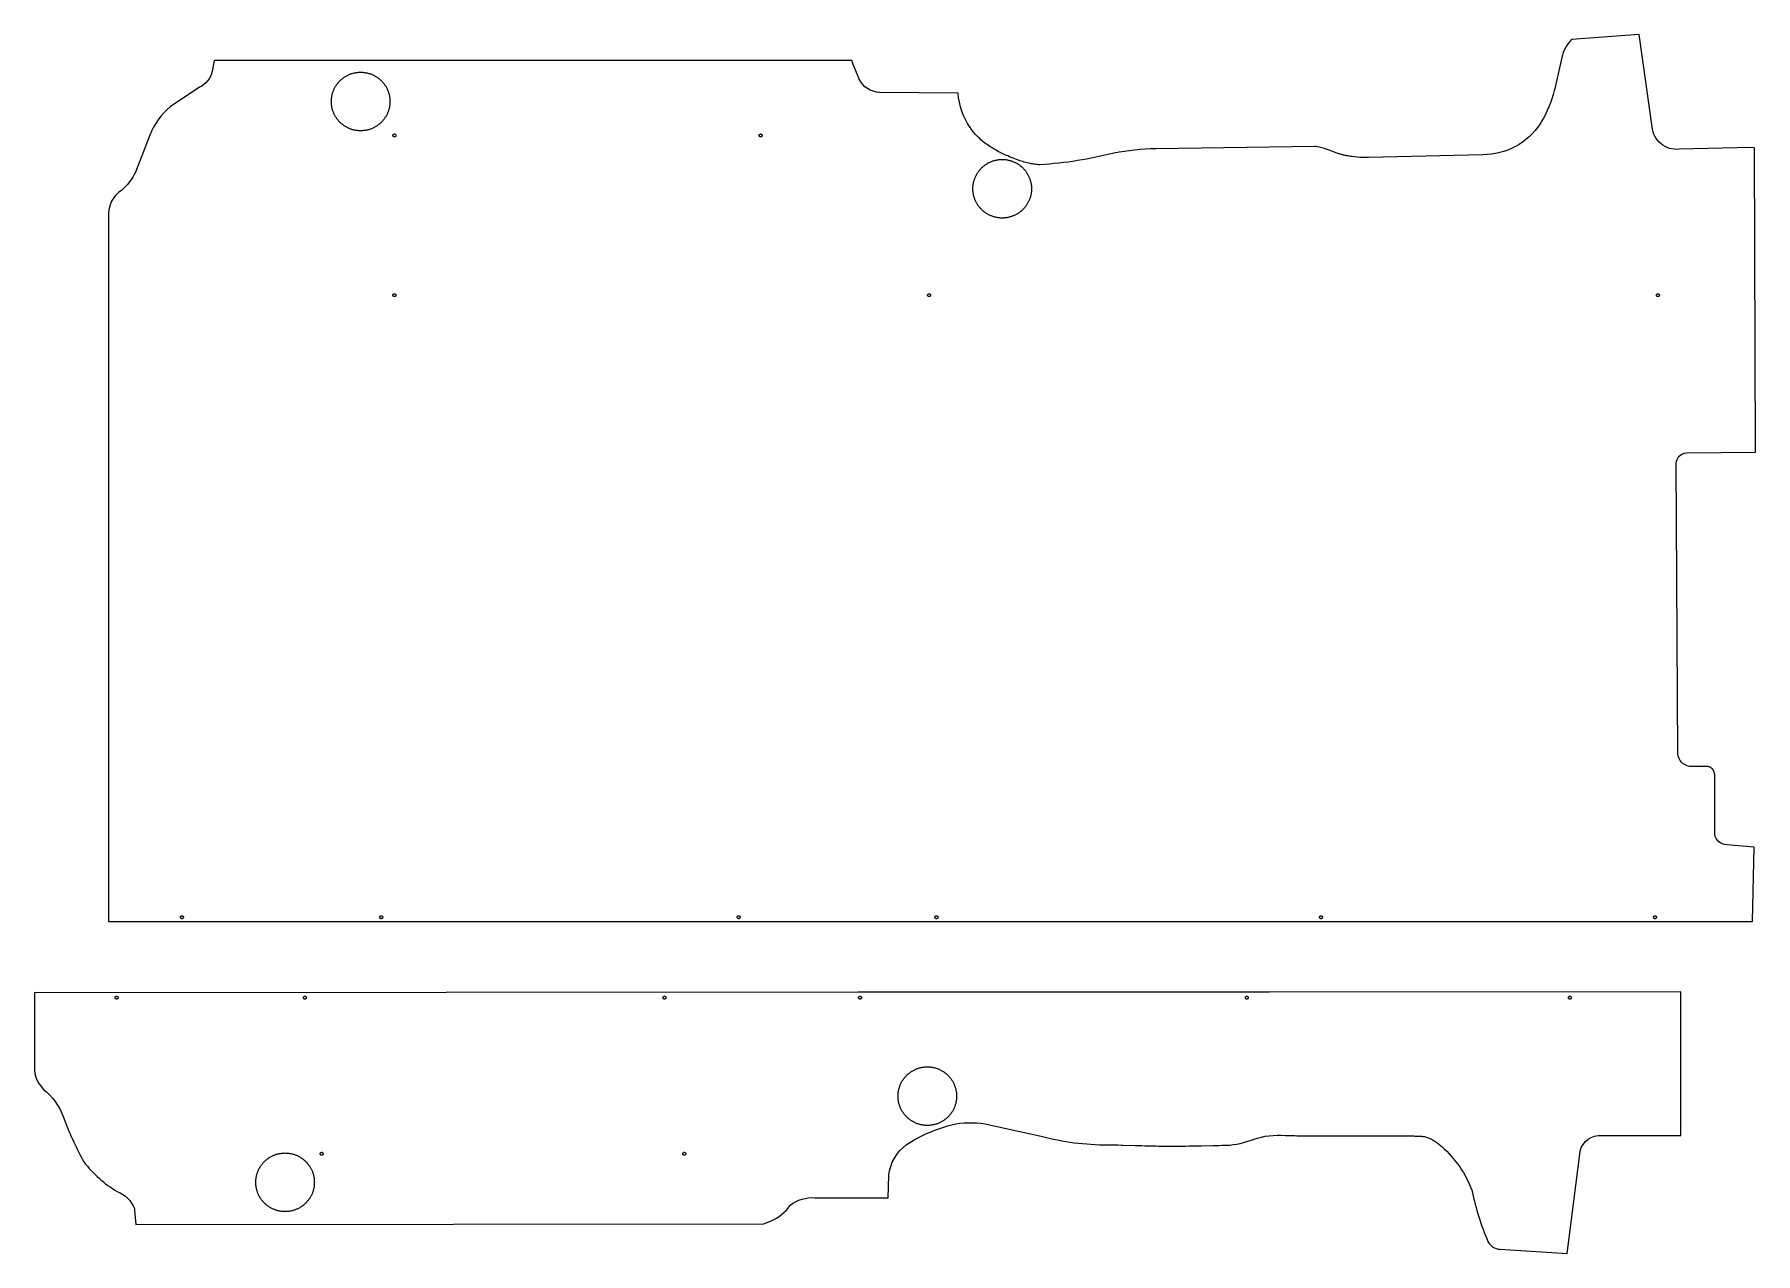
# Model space of a CAD drawing. Extents: x 0 to 7792, y 0 to 7086.
# Drawn here: x 99 to 2448, y 2880 to 4544 of the extents above; entities that cross this region are included whole.
import ezdxf

# ---------------------------------------------------------------- set-up
doc = ezdxf.new("R2010")
doc.units = 0
doc.layers.add('Default_Layer', color=1, linetype='CONTINUOUS')

msp = doc.modelspace()

# ---------------------------------------------------------------- linework, layer by layer
at = {"layer": 'Default_Layer'}
for points in [[(2446.9, 4389.4), (2442.9, 4389.5), (2344.2, 4387.4, -0.206667), (2319.2, 4394.7, -0.206667), (2307.2, 4417.9), (2289.5, 4544), (2197.2, 4536.9, 0.152856), (2183.9, 4512.4, -0.005947), (2183.8, 4512.3), (2173.6, 4467.9, -0.008382), (2173.5, 4467.5, -0.06846), (2155.8, 4424.5, -0.008435), (2154.3, 4422.1, -0.252857), (2075.9, 4379.8), (1919.8, 4375.9, -0.016453), (1911.5, 4376, -0.023841), (1897, 4377.3, -0.012349), (1890.3, 4378.4, -0.011267), (1885.5, 4379.4, -0.012767), (1881.3, 4380.5, -0.01885), (1876.9, 4382, -0.003131), (1873.5, 4383.2), (1868.6, 4385.1, 0.005686), (1863.7, 4386.9, 0.008745), (1859.7, 4388.3, 0.011407), (1856.1, 4389.3, 0.014783), (1852.4, 4390.2, 0.019587), (1848.3, 4390.9, 0.00765), (1846.8, 4391.1), (1629.4, 4387.9, 0.0373), (1572.4, 4382.1, -0.047465), (1471.8, 4366.1, -0.029871), (1471.3, 4366.1, -0.018887), (1464.2, 4366.8, -0.015592), (1457.8, 4367.9, -0.016727), (1450, 4369.8, -0.01479), (1442, 4372.3, -0.015738), (1432.1, 4376, -0.012575), (1422.6, 4380.3, -0.008836), (1415.4, 4383.8, -0.014351), (1407.6, 4388.2, -0.014868), (1401.1, 4392.3, -0.019884), (1393.9, 4397.6, -0.021948), (1387.5, 4403.2, -0.026015), (1381.3, 4409.7, -0.022982), (1376.9, 4415.6, -0.005344), (1375.9, 4417, -0.126817), (1359.6, 4463.9), (1252.8, 4464.9, -0.019232), (1252.4, 4464.9, -0.278193), (1224.5, 4483, -0.012872), (1224.4, 4483.2), (1216.2, 4503), (1214.3, 4508.5), (781.1, 4508.5), (344, 4508.5), (341.1, 4493.5, -0.228769), (324, 4471.8), (284, 4445, 0.127415), (256.2, 4406.5), (236.5, 4356.1, -0.101924), (217.7, 4331.3, 0.280775), (199.9, 4296.2), (199.9, 3814.6), (199.9, 3333.1), (761.3, 3333.1), (1322.8, 3333.1), (1884.1, 3333.1), (2444.1, 3333.1), (2444.2, 3333.8), (2446.3, 3434.8), (2409, 3437.8, -0.358258), (2392.5, 3452.4), (2392.5, 3530.4), (2392.5, 3531.3), (2392.5, 3532.2), (2392.5, 3533.2), (2392.5, 3534), (2392.5, 3534.3), (2392.4, 3534.7), (2392.3, 3535.4), (2392.1, 3536.1), (2391.9, 3536.9), (2391.5, 3537.7), (2391.4, 3538.2), (2391.1, 3538.6), (2390.9, 3539.1), (2390.7, 3539.6), (2390.4, 3540), (2390.1, 3540.5), (2389.8, 3540.9), (2389.4, 3541.4), (2389.1, 3541.8), (2388.7, 3542.2), (2388.2, 3542.6), (2387.8, 3542.9), (2387.3, 3543.3), (2386.8, 3543.6), (2386.2, 3543.9), (2385.7, 3544.1), (2385.1, 3544.3), (2384.4, 3544.5), (2383.8, 3544.6), (2383.1, 3544.7), (2357.9, 3544.7, -0.326614), (2342.1, 3561.8), (2339.9, 3958.6, -0.386452), (2354, 3973), (2448.3, 3974), (2446.9, 4389.4)], [(1094.5, 2920.7), (1104.2, 2924.7, 0.13705), (1130, 2945.4, -0.074042), (1130.8, 2946.3, -0.1756), (1163.9, 2956.3), (1264, 2956.3), (1265.1, 2986.5, -0.016679), (1265.2, 2986.8, -0.215562), (1288.8, 3028.3, -0.083752), (1350.9, 3055.8, -0.101533), (1396.3, 3056.9), (1472.8, 3040.2, -0.01096), (1472.9, 3040.2, 0.066249), (1564, 3028.5), (1564, 3028.5, -0.001257), (1582.7, 3028.1), (1584, 3028), (1601.5, 3027.5, 0.001142), (1619, 3027.1, 0.001778), (1633.1, 3026.8, 0.002776), (1646.7, 3026.7, 0.003952), (1665.9, 3026.7, 0.002052), (1682.9, 3027, 0.000604), (1691.8, 3027.2), (1707.6, 3027.5, -0.001221), (1723.8, 3027.8), (1725.8, 3027.8, 0.078865), (1762.8, 3035.9, -0.010671), (1763.1, 3036, -0.108935), (1806.3, 3041, 0.001123), (1831.2, 3040.9, 0.000479), (1853.6, 3040.9), (1906.6, 3040.9, -0.000785), (1941.2, 3040.8, -0.000991), (1959, 3040.8, -0.001425), (1972.3, 3040.6, -0.002212), (1981.6, 3040.5, -0.003199), (1987.4, 3040.3, -0.004306), (1990.8, 3040.2, -0.005553), (1992.9, 3040.1, -0.009028), (1994.5, 3039.9, -0.015796), (1995.5, 3039.8, -0.015014), (1996.2, 3039.6, -0.034145), (2001.3, 3038.1, -0.027092), (2005.9, 3036, -0.024589), (2010.4, 3033.4, -0.025608), (2015.4, 3029.9, -0.022809), (2019.8, 3026, -0.123285), (2061.4, 2965.5, -0.039219), (2061.6, 2964.9, 0.056105), (2083, 2896.5, 0.28156), (2099.5, 2885.9, -0.007219), (2099.6, 2885.9), (2191, 2880), (2208.7, 3019.2, -0.027398), (2208.8, 3019.7, -0.376766), (2238.6, 3041.1), (2346.2, 3041.1), (2346.2, 3237.3), (1784.5, 3237), (1222.7, 3236.6), (660.9, 3236.2), (99.2, 3235.9), (98.6, 3236.6), (98.6, 3135.9, 0.247555), (114.9, 3100.8, -0.134793), (139.9, 3061.3, 0.034958), (166.1, 3005.2, 0.098888), (211.7, 2964.7, -0.206766), (235.1, 2941.3), (235.1, 2941.3), (235.1, 2940.9), (235.3, 2938.7), (236.8, 2919.5), (670.9, 2920.1), (1094.5, 2920.7)]]:
    msp.add_lwpolyline(points, format="xyb", close=True, dxfattribs=at)
for points in [[(503.9, 4452.4), (504, 4453.5), (504, 4454.5), (504.1, 4455.5), (504.2, 4456.5), (504.3, 4457.5), (504.4, 4458.5), (504.6, 4459.5), (504.8, 4460.5), (505, 4461.5), (505.2, 4462.4), (505.5, 4463.4), (505.7, 4464.3), (506, 4465.3), (506.4, 4466.2), (506.7, 4467.1), (507.1, 4468), (507.5, 4468.9), (507.9, 4469.8), (508.3, 4470.7), (508.8, 4471.5), (509.2, 4472.4), (509.7, 4473.2), (510.2, 4474), (510.8, 4474.8), (511.3, 4475.6), (511.9, 4476.4), (512.5, 4477.1), (513.1, 4477.9), (513.7, 4478.6), (514.3, 4479.3), (515, 4480), (515.7, 4480.7), (516.3, 4481.4), (517.1, 4482.1), (517.8, 4482.7), (518.5, 4483.3), (519.3, 4483.9), (520, 4484.5), (520.8, 4485.1), (521.6, 4485.6), (522.4, 4486.1), (523.2, 4486.7), (524, 4487.1), (524.9, 4487.6), (525.7, 4488.1), (526.6, 4488.5), (527.5, 4488.9), (528.4, 4489.3), (529.3, 4489.7), (530.2, 4490), (531.1, 4490.3), (532.1, 4490.6), (533, 4490.9), (533.9, 4491.2), (534.9, 4491.4), (535.9, 4491.6), (536.9, 4491.8), (537.9, 4492), (538.9, 4492.1), (539.9, 4492.2), (540.9, 4492.3), (541.9, 4492.4), (542.9, 4492.4), (543.9, 4492.4), (545, 4492.4), (546, 4492.4), (547, 4492.3), (548, 4492.2), (549, 4492.1), (550, 4492), (551, 4491.8), (552, 4491.6), (553, 4491.4), (553.9, 4491.2), (554.9, 4490.9), (555.8, 4490.6), (556.8, 4490.3), (557.7, 4490), (558.6, 4489.7), (559.5, 4489.3), (560.4, 4488.9), (561.3, 4488.5), (562.2, 4488.1), (563, 4487.6), (563.9, 4487.1), (564.7, 4486.7), (565.5, 4486.1), (566.3, 4485.6), (567.1, 4485.1), (567.9, 4484.5), (568.6, 4483.9), (569.4, 4483.3), (570.1, 4482.7), (570.8, 4482.1), (571.5, 4481.4), (572.2, 4480.7), (572.9, 4480), (573.6, 4479.3), (574.2, 4478.6), (574.8, 4477.9), (575.4, 4477.1), (576, 4476.4), (576.6, 4475.6), (577.1, 4474.8), (577.6, 4474), (578.2, 4473.2), (578.6, 4472.4), (579.1, 4471.5), (579.6, 4470.7), (580, 4469.8), (580.4, 4468.9), (580.8, 4468), (581.2, 4467.1), (581.5, 4466.2), (581.8, 4465.3), (582.1, 4464.3), (582.4, 4463.4), (582.7, 4462.4), (582.9, 4461.5), (583.1, 4460.5), (583.3, 4459.5), (583.5, 4458.5), (583.6, 4457.5), (583.7, 4456.5), (583.8, 4455.5), (583.9, 4454.5), (583.9, 4453.5), (583.9, 4452.4), (583.9, 4451.4), (583.9, 4450.4), (583.8, 4449.4), (583.7, 4448.4), (583.6, 4447.3), (583.5, 4446.4), (583.3, 4445.4), (583.1, 4444.4), (582.9, 4443.4), (582.7, 4442.4), (582.4, 4441.5), (582.1, 4440.5), (581.8, 4439.6), (581.5, 4438.7), (581.2, 4437.8), (580.8, 4436.9), (580.4, 4436), (580, 4435.1), (579.6, 4434.2), (579.1, 4433.4), (578.6, 4432.5), (578.2, 4431.7), (577.6, 4430.9), (577.1, 4430.1), (576.6, 4429.3), (576, 4428.5), (575.4, 4427.7), (574.8, 4427), (574.2, 4426.3), (573.6, 4425.5), (572.9, 4424.8), (572.2, 4424.2), (571.5, 4423.5), (570.8, 4422.8), (570.1, 4422.2), (569.4, 4421.6), (568.6, 4421), (567.9, 4420.4), (567.1, 4419.8), (566.3, 4419.3), (565.5, 4418.7), (564.7, 4418.2), (563.9, 4417.7), (563, 4417.3), (562.2, 4416.8), (561.3, 4416.4), (560.4, 4416), (559.5, 4415.6), (558.6, 4415.2), (557.7, 4414.9), (556.8, 4414.5), (555.8, 4414.2), (554.9, 4414), (553.9, 4413.7), (553, 4413.5), (552, 4413.3), (551, 4413.1), (550, 4412.9), (549, 4412.8), (548, 4412.7), (547, 4412.6), (546, 4412.5), (545, 4412.5), (543.9, 4412.4), (542.9, 4412.5), (541.9, 4412.5), (540.9, 4412.6), (539.9, 4412.7), (538.9, 4412.8), (537.9, 4412.9), (536.9, 4413.1), (535.9, 4413.3), (534.9, 4413.5), (533.9, 4413.7), (533, 4414), (532.1, 4414.2), (531.1, 4414.5), (530.2, 4414.9), (529.3, 4415.2), (528.4, 4415.6), (527.5, 4416), (526.6, 4416.4), (525.7, 4416.8), (524.9, 4417.3), (524, 4417.7), (523.2, 4418.2), (522.4, 4418.7), (521.6, 4419.3), (520.8, 4419.8), (520, 4420.4), (519.3, 4421), (518.5, 4421.6), (517.8, 4422.2), (517.1, 4422.8), (516.3, 4423.5), (515.7, 4424.2), (515, 4424.8), (514.3, 4425.5), (513.7, 4426.3), (513.1, 4427), (512.5, 4427.7), (511.9, 4428.5), (511.3, 4429.3), (510.8, 4430.1), (510.2, 4430.9), (509.7, 4431.7), (509.2, 4432.5), (508.8, 4433.4), (508.3, 4434.2), (507.9, 4435.1), (507.5, 4436), (507.1, 4436.9), (506.7, 4437.8), (506.4, 4438.7), (506, 4439.6), (505.7, 4440.5), (505.5, 4441.5), (505.2, 4442.4), (505, 4443.4), (504.8, 4444.4), (504.6, 4445.4), (504.4, 4446.4), (504.3, 4447.3), (504.2, 4448.4), (504.1, 4449.4), (504, 4450.4), (504, 4451.4), (503.9, 4452.4)], [(588, 4406.1), (588, 4406.3), (588, 4406.5), (588.1, 4406.7), (588.2, 4406.9), (588.2, 4407), (588.3, 4407.2), (588.5, 4407.4), (588.6, 4407.5), (588.7, 4407.6), (588.9, 4407.7), (589, 4407.8), (589.2, 4407.9), (589.4, 4408), (589.6, 4408), (589.8, 4408.1), (590, 4408.1), (590.2, 4408.1), (590.4, 4408), (590.6, 4408), (590.8, 4407.9), (591, 4407.8), (591.1, 4407.7), (591.3, 4407.6), (591.4, 4407.5), (591.5, 4407.4), (591.7, 4407.2), (591.8, 4407), (591.8, 4406.9), (591.9, 4406.7), (592, 4406.5), (592, 4406.3), (592, 4406.1), (592, 4405.9), (592, 4405.7), (591.9, 4405.5), (591.8, 4405.3), (591.8, 4405.1), (591.7, 4405), (591.5, 4404.8), (591.4, 4404.7), (591.3, 4404.5), (591.1, 4404.4), (591, 4404.3), (590.8, 4404.2), (590.6, 4404.2), (590.4, 4404.1), (590.2, 4404.1), (590, 4404.1), (589.8, 4404.1), (589.6, 4404.1), (589.4, 4404.2), (589.2, 4404.2), (589, 4404.3), (588.9, 4404.4), (588.7, 4404.5), (588.6, 4404.7), (588.5, 4404.8), (588.3, 4405), (588.2, 4405.1), (588.2, 4405.3), (588.1, 4405.5), (588, 4405.7), (588, 4405.9), (588, 4406.1)], [(1088, 4406.1), (1088, 4406.3), (1088, 4406.5), (1088.1, 4406.7), (1088.2, 4406.9), (1088.2, 4407), (1088.3, 4407.2), (1088.5, 4407.4), (1088.6, 4407.5), (1088.7, 4407.6), (1088.9, 4407.7), (1089, 4407.8), (1089.2, 4407.9), (1089.4, 4408), (1089.6, 4408), (1089.8, 4408.1), (1090, 4408.1), (1090.2, 4408.1), (1090.4, 4408), (1090.6, 4408), (1090.8, 4407.9), (1091, 4407.8), (1091.1, 4407.7), (1091.3, 4407.6), (1091.4, 4407.5), (1091.5, 4407.4), (1091.7, 4407.2), (1091.8, 4407), (1091.8, 4406.9), (1091.9, 4406.7), (1092, 4406.5), (1092, 4406.3), (1092, 4406.1), (1092, 4405.9), (1092, 4405.7), (1091.9, 4405.5), (1091.8, 4405.3), (1091.8, 4405.1), (1091.7, 4405), (1091.5, 4404.8), (1091.4, 4404.7), (1091.3, 4404.5), (1091.1, 4404.4), (1091, 4404.3), (1090.8, 4404.2), (1090.6, 4404.2), (1090.4, 4404.1), (1090.2, 4404.1), (1090, 4404.1), (1089.8, 4404.1), (1089.6, 4404.1), (1089.4, 4404.2), (1089.2, 4404.2), (1089, 4404.3), (1088.9, 4404.4), (1088.7, 4404.5), (1088.6, 4404.7), (1088.5, 4404.8), (1088.3, 4405), (1088.2, 4405.1), (1088.2, 4405.3), (1088.1, 4405.5), (1088, 4405.7), (1088, 4405.9), (1088, 4406.1)], [(1379.8, 4333.4), (1379.8, 4334.4), (1379.9, 4335.4), (1379.9, 4336.5), (1380, 4337.5), (1380.1, 4338.5), (1380.3, 4339.5), (1380.4, 4340.5), (1380.6, 4341.4), (1380.8, 4342.4), (1381.1, 4343.4), (1381.3, 4344.3), (1381.6, 4345.3), (1381.9, 4346.2), (1382.3, 4347.1), (1382.6, 4348), (1383, 4348.9), (1383.4, 4349.8), (1383.8, 4350.7), (1384.2, 4351.6), (1384.7, 4352.4), (1385.1, 4353.3), (1385.6, 4354.1), (1386.1, 4354.9), (1386.7, 4355.7), (1387.2, 4356.5), (1387.8, 4357.3), (1388.4, 4358.1), (1389, 4358.8), (1389.6, 4359.6), (1390.2, 4360.3), (1390.9, 4361), (1391.5, 4361.7), (1392.2, 4362.3), (1392.9, 4363), (1393.6, 4363.6), (1394.4, 4364.2), (1395.1, 4364.8), (1395.9, 4365.4), (1396.7, 4366), (1397.5, 4366.5), (1398.3, 4367.1), (1399.1, 4367.6), (1399.9, 4368.1), (1400.8, 4368.6), (1401.6, 4369), (1402.5, 4369.4), (1403.4, 4369.8), (1404.3, 4370.2), (1405.2, 4370.6), (1406.1, 4371), (1407, 4371.3), (1407.9, 4371.6), (1408.9, 4371.9), (1409.8, 4372.1), (1410.8, 4372.4), (1411.8, 4372.6), (1412.7, 4372.8), (1413.7, 4372.9), (1414.7, 4373.1), (1415.7, 4373.2), (1416.7, 4373.3), (1417.8, 4373.3), (1418.8, 4373.4), (1419.8, 4373.4), (1420.9, 4373.4), (1421.9, 4373.3), (1422.9, 4373.3), (1423.9, 4373.2), (1424.9, 4373.1), (1425.9, 4372.9), (1426.9, 4372.8), (1427.9, 4372.6), (1428.9, 4372.4), (1429.8, 4372.1), (1430.8, 4371.9), (1431.7, 4371.6), (1432.7, 4371.3), (1433.6, 4371), (1434.5, 4370.6), (1435.4, 4370.2), (1436.3, 4369.8), (1437.2, 4369.4), (1438, 4369), (1438.9, 4368.6), (1439.7, 4368.1), (1440.6, 4367.6), (1441.4, 4367.1), (1442.2, 4366.5), (1443, 4366), (1443.8, 4365.4), (1444.5, 4364.8), (1445.3, 4364.2), (1446, 4363.6), (1446.7, 4363), (1447.4, 4362.3), (1448.1, 4361.7), (1448.8, 4361), (1449.4, 4360.3), (1450.1, 4359.6), (1450.7, 4358.8), (1451.3, 4358.1), (1451.9, 4357.3), (1452.4, 4356.5), (1453, 4355.7), (1453.5, 4354.9), (1454, 4354.1), (1454.5, 4353.3), (1455, 4352.4), (1455.4, 4351.6), (1455.9, 4350.7), (1456.3, 4349.8), (1456.7, 4348.9), (1457, 4348), (1457.4, 4347.1), (1457.7, 4346.2), (1458, 4345.3), (1458.3, 4344.3), (1458.6, 4343.4), (1458.8, 4342.4), (1459, 4341.4), (1459.2, 4340.5), (1459.4, 4339.5), (1459.5, 4338.5), (1459.6, 4337.5), (1459.7, 4336.5), (1459.8, 4335.4), (1459.8, 4334.4), (1459.8, 4333.4), (1459.8, 4332.3), (1459.8, 4331.3), (1459.7, 4330.3), (1459.6, 4329.3), (1459.5, 4328.3), (1459.4, 4327.3), (1459.2, 4326.3), (1459, 4325.3), (1458.8, 4324.3), (1458.6, 4323.4), (1458.3, 4322.4), (1458, 4321.5), (1457.7, 4320.5), (1457.4, 4319.6), (1457, 4318.7), (1456.7, 4317.8), (1456.3, 4316.9), (1455.9, 4316), (1455.4, 4315.2), (1455, 4314.3), (1454.5, 4313.5), (1454, 4312.6), (1453.5, 4311.8), (1453, 4311), (1452.4, 4310.2), (1451.9, 4309.4), (1451.3, 4308.7), (1450.7, 4307.9), (1450.1, 4307.2), (1449.4, 4306.5), (1448.8, 4305.8), (1448.1, 4305.1), (1447.4, 4304.4), (1446.7, 4303.8), (1446, 4303.1), (1445.3, 4302.5), (1444.5, 4301.9), (1443.8, 4301.3), (1443, 4300.8), (1442.2, 4300.2), (1441.4, 4299.7), (1440.6, 4299.2), (1439.7, 4298.7), (1438.9, 4298.2), (1438, 4297.8), (1437.2, 4297.3), (1436.3, 4296.9), (1435.4, 4296.5), (1434.5, 4296.2), (1433.6, 4295.8), (1432.7, 4295.5), (1431.7, 4295.2), (1430.8, 4294.9), (1429.8, 4294.6), (1428.9, 4294.4), (1427.9, 4294.2), (1426.9, 4294), (1425.9, 4293.8), (1424.9, 4293.7), (1423.9, 4293.6), (1422.9, 4293.5), (1421.9, 4293.4), (1420.9, 4293.4), (1419.8, 4293.4), (1418.8, 4293.4), (1417.8, 4293.4), (1416.7, 4293.5), (1415.7, 4293.6), (1414.7, 4293.7), (1413.7, 4293.8), (1412.7, 4294), (1411.8, 4294.2), (1410.8, 4294.4), (1409.8, 4294.6), (1408.9, 4294.9), (1407.9, 4295.2), (1407, 4295.5), (1406.1, 4295.8), (1405.2, 4296.2), (1404.3, 4296.5), (1403.4, 4296.9), (1402.5, 4297.3), (1401.6, 4297.8), (1400.8, 4298.2), (1399.9, 4298.7), (1399.1, 4299.2), (1398.3, 4299.7), (1397.5, 4300.2), (1396.7, 4300.8), (1395.9, 4301.3), (1395.1, 4301.9), (1394.4, 4302.5), (1393.6, 4303.1), (1392.9, 4303.8), (1392.2, 4304.4), (1391.5, 4305.1), (1390.9, 4305.8), (1390.2, 4306.5), (1389.6, 4307.2), (1389, 4307.9), (1388.4, 4308.7), (1387.8, 4309.4), (1387.2, 4310.2), (1386.7, 4311), (1386.1, 4311.8), (1385.6, 4312.6), (1385.1, 4313.5), (1384.7, 4314.3), (1384.2, 4315.2), (1383.8, 4316), (1383.4, 4316.9), (1383, 4317.8), (1382.6, 4318.7), (1382.3, 4319.6), (1381.9, 4320.5), (1381.6, 4321.5), (1381.3, 4322.4), (1381.1, 4323.4), (1380.8, 4324.3), (1380.6, 4325.3), (1380.4, 4326.3), (1380.3, 4327.3), (1380.1, 4328.3), (1380, 4329.3), (1379.9, 4330.3), (1379.9, 4331.3), (1379.8, 4332.3), (1379.8, 4333.4)], [(588, 4188.1), (588, 4188.3), (588, 4188.5), (588.1, 4188.7), (588.2, 4188.9), (588.2, 4189), (588.3, 4189.2), (588.5, 4189.4), (588.6, 4189.5), (588.7, 4189.6), (588.9, 4189.7), (589, 4189.8), (589.2, 4189.9), (589.4, 4190), (589.6, 4190), (589.8, 4190.1), (590, 4190.1), (590.2, 4190.1), (590.4, 4190), (590.6, 4190), (590.8, 4189.9), (591, 4189.8), (591.1, 4189.7), (591.3, 4189.6), (591.4, 4189.5), (591.5, 4189.4), (591.7, 4189.2), (591.8, 4189), (591.8, 4188.9), (591.9, 4188.7), (592, 4188.5), (592, 4188.3), (592, 4188.1), (592, 4187.9), (592, 4187.7), (591.9, 4187.5), (591.8, 4187.3), (591.8, 4187.1), (591.7, 4187), (591.5, 4186.8), (591.4, 4186.7), (591.3, 4186.5), (591.1, 4186.4), (591, 4186.3), (590.8, 4186.2), (590.6, 4186.2), (590.4, 4186.1), (590.2, 4186.1), (590, 4186.1), (589.8, 4186.1), (589.6, 4186.1), (589.4, 4186.2), (589.2, 4186.2), (589, 4186.3), (588.9, 4186.4), (588.7, 4186.5), (588.6, 4186.7), (588.5, 4186.8), (588.3, 4187), (588.2, 4187.1), (588.2, 4187.3), (588.1, 4187.5), (588, 4187.7), (588, 4187.9), (588, 4188.1)], [(1318, 4188.1), (1318, 4188.3), (1318, 4188.5), (1318.1, 4188.7), (1318.2, 4188.9), (1318.2, 4189), (1318.3, 4189.2), (1318.5, 4189.4), (1318.6, 4189.5), (1318.7, 4189.6), (1318.9, 4189.7), (1319, 4189.8), (1319.2, 4189.9), (1319.4, 4190), (1319.6, 4190), (1319.8, 4190.1), (1320, 4190.1), (1320.2, 4190.1), (1320.4, 4190), (1320.6, 4190), (1320.8, 4189.9), (1321, 4189.8), (1321.1, 4189.7), (1321.3, 4189.6), (1321.4, 4189.5), (1321.5, 4189.4), (1321.7, 4189.2), (1321.8, 4189), (1321.8, 4188.9), (1321.9, 4188.7), (1322, 4188.5), (1322, 4188.3), (1322, 4188.1), (1322, 4187.9), (1322, 4187.7), (1321.9, 4187.5), (1321.8, 4187.3), (1321.8, 4187.1), (1321.7, 4187), (1321.5, 4186.8), (1321.4, 4186.7), (1321.3, 4186.5), (1321.1, 4186.4), (1321, 4186.3), (1320.8, 4186.2), (1320.6, 4186.2), (1320.4, 4186.1), (1320.2, 4186.1), (1320, 4186.1), (1319.8, 4186.1), (1319.6, 4186.1), (1319.4, 4186.2), (1319.2, 4186.2), (1319, 4186.3), (1318.9, 4186.4), (1318.7, 4186.5), (1318.6, 4186.7), (1318.5, 4186.8), (1318.3, 4187), (1318.2, 4187.1), (1318.2, 4187.3), (1318.1, 4187.5), (1318, 4187.7), (1318, 4187.9), (1318, 4188.1)], [(2313, 4188.1), (2313, 4188.3), (2313, 4188.5), (2313.1, 4188.7), (2313.2, 4188.9), (2313.2, 4189), (2313.3, 4189.2), (2313.5, 4189.4), (2313.6, 4189.5), (2313.7, 4189.6), (2313.9, 4189.7), (2314, 4189.8), (2314.2, 4189.9), (2314.4, 4190), (2314.6, 4190), (2314.8, 4190.1), (2315, 4190.1), (2315.2, 4190.1), (2315.4, 4190), (2315.6, 4190), (2315.8, 4189.9), (2316, 4189.8), (2316.1, 4189.7), (2316.3, 4189.6), (2316.4, 4189.5), (2316.5, 4189.4), (2316.7, 4189.2), (2316.8, 4189), (2316.8, 4188.9), (2316.9, 4188.7), (2317, 4188.5), (2317, 4188.3), (2317, 4188.1), (2317, 4187.9), (2317, 4187.7), (2316.9, 4187.5), (2316.8, 4187.3), (2316.8, 4187.1), (2316.7, 4187), (2316.5, 4186.8), (2316.4, 4186.7), (2316.3, 4186.5), (2316.1, 4186.4), (2316, 4186.3), (2315.8, 4186.2), (2315.6, 4186.2), (2315.4, 4186.1), (2315.2, 4186.1), (2315, 4186.1), (2314.8, 4186.1), (2314.6, 4186.1), (2314.4, 4186.2), (2314.2, 4186.2), (2314, 4186.3), (2313.9, 4186.4), (2313.7, 4186.5), (2313.6, 4186.7), (2313.5, 4186.8), (2313.3, 4187), (2313.2, 4187.1), (2313.2, 4187.3), (2313.1, 4187.5), (2313, 4187.7), (2313, 4187.9), (2313, 4188.1)], [(298, 3339.1), (298, 3339.3), (298, 3339.5), (298.1, 3339.7), (298.2, 3339.9), (298.2, 3340), (298.3, 3340.2), (298.5, 3340.4), (298.6, 3340.5), (298.7, 3340.6), (298.9, 3340.7), (299, 3340.8), (299.2, 3340.9), (299.4, 3341), (299.6, 3341), (299.8, 3341.1), (300, 3341.1), (300.2, 3341.1), (300.4, 3341), (300.6, 3341), (300.8, 3340.9), (301, 3340.8), (301.1, 3340.7), (301.3, 3340.6), (301.4, 3340.5), (301.5, 3340.4), (301.7, 3340.2), (301.8, 3340), (301.8, 3339.9), (301.9, 3339.7), (302, 3339.5), (302, 3339.3), (302, 3339.1), (302, 3338.9), (302, 3338.7), (301.9, 3338.5), (301.8, 3338.3), (301.8, 3338.1), (301.7, 3338), (301.5, 3337.8), (301.4, 3337.7), (301.3, 3337.5), (301.1, 3337.4), (301, 3337.3), (300.8, 3337.2), (300.6, 3337.2), (300.4, 3337.1), (300.2, 3337.1), (300, 3337.1), (299.8, 3337.1), (299.6, 3337.1), (299.4, 3337.2), (299.2, 3337.2), (299, 3337.3), (298.9, 3337.4), (298.7, 3337.5), (298.6, 3337.7), (298.5, 3337.8), (298.3, 3338), (298.2, 3338.1), (298.2, 3338.3), (298.1, 3338.5), (298, 3338.7), (298, 3338.9), (298, 3339.1)], [(570, 3339.1), (570, 3339.3), (570, 3339.5), (570.1, 3339.7), (570.2, 3339.9), (570.2, 3340), (570.3, 3340.2), (570.5, 3340.4), (570.6, 3340.5), (570.7, 3340.6), (570.9, 3340.7), (571, 3340.8), (571.2, 3340.9), (571.4, 3341), (571.6, 3341), (571.8, 3341.1), (572, 3341.1), (572.2, 3341.1), (572.4, 3341), (572.6, 3341), (572.8, 3340.9), (573, 3340.8), (573.1, 3340.7), (573.3, 3340.6), (573.4, 3340.5), (573.5, 3340.4), (573.7, 3340.2), (573.8, 3340), (573.8, 3339.9), (573.9, 3339.7), (574, 3339.5), (574, 3339.3), (574, 3339.1), (574, 3338.9), (574, 3338.7), (573.9, 3338.5), (573.8, 3338.3), (573.8, 3338.1), (573.7, 3338), (573.5, 3337.8), (573.4, 3337.7), (573.3, 3337.5), (573.1, 3337.4), (573, 3337.3), (572.8, 3337.2), (572.6, 3337.2), (572.4, 3337.1), (572.2, 3337.1), (572, 3337.1), (571.8, 3337.1), (571.6, 3337.1), (571.4, 3337.2), (571.2, 3337.2), (571, 3337.3), (570.9, 3337.4), (570.7, 3337.5), (570.6, 3337.7), (570.5, 3337.8), (570.3, 3338), (570.2, 3338.1), (570.2, 3338.3), (570.1, 3338.5), (570, 3338.7), (570, 3338.9), (570, 3339.1)], [(1058, 3339.1), (1058, 3339.3), (1058, 3339.5), (1058.1, 3339.7), (1058.2, 3339.9), (1058.2, 3340), (1058.3, 3340.2), (1058.5, 3340.4), (1058.6, 3340.5), (1058.7, 3340.6), (1058.9, 3340.7), (1059, 3340.8), (1059.2, 3340.9), (1059.4, 3341), (1059.6, 3341), (1059.8, 3341.1), (1060, 3341.1), (1060.2, 3341.1), (1060.4, 3341), (1060.6, 3341), (1060.8, 3340.9), (1061, 3340.8), (1061.1, 3340.7), (1061.3, 3340.6), (1061.4, 3340.5), (1061.5, 3340.4), (1061.7, 3340.2), (1061.8, 3340), (1061.8, 3339.9), (1061.9, 3339.7), (1062, 3339.5), (1062, 3339.3), (1062, 3339.1), (1062, 3338.9), (1062, 3338.7), (1061.9, 3338.5), (1061.8, 3338.3), (1061.8, 3338.1), (1061.7, 3338), (1061.5, 3337.8), (1061.4, 3337.7), (1061.3, 3337.5), (1061.1, 3337.4), (1061, 3337.3), (1060.8, 3337.2), (1060.6, 3337.2), (1060.4, 3337.1), (1060.2, 3337.1), (1060, 3337.1), (1059.8, 3337.1), (1059.6, 3337.1), (1059.4, 3337.2), (1059.2, 3337.2), (1059, 3337.3), (1058.9, 3337.4), (1058.7, 3337.5), (1058.6, 3337.7), (1058.5, 3337.8), (1058.3, 3338), (1058.2, 3338.1), (1058.2, 3338.3), (1058.1, 3338.5), (1058, 3338.7), (1058, 3338.9), (1058, 3339.1)], [(1328, 3339.1), (1328, 3339.3), (1328, 3339.5), (1328.1, 3339.7), (1328.2, 3339.9), (1328.2, 3340), (1328.3, 3340.2), (1328.5, 3340.4), (1328.6, 3340.5), (1328.7, 3340.6), (1328.9, 3340.7), (1329, 3340.8), (1329.2, 3340.9), (1329.4, 3341), (1329.6, 3341), (1329.8, 3341.1), (1330, 3341.1), (1330.2, 3341.1), (1330.4, 3341), (1330.6, 3341), (1330.8, 3340.9), (1331, 3340.8), (1331.1, 3340.7), (1331.3, 3340.6), (1331.4, 3340.5), (1331.5, 3340.4), (1331.7, 3340.2), (1331.8, 3340), (1331.8, 3339.9), (1331.9, 3339.7), (1332, 3339.5), (1332, 3339.3), (1332, 3339.1), (1332, 3338.9), (1332, 3338.7), (1331.9, 3338.5), (1331.8, 3338.3), (1331.8, 3338.1), (1331.7, 3338), (1331.5, 3337.8), (1331.4, 3337.7), (1331.3, 3337.5), (1331.1, 3337.4), (1331, 3337.3), (1330.8, 3337.2), (1330.6, 3337.2), (1330.4, 3337.1), (1330.2, 3337.1), (1330, 3337.1), (1329.8, 3337.1), (1329.6, 3337.1), (1329.4, 3337.2), (1329.2, 3337.2), (1329, 3337.3), (1328.9, 3337.4), (1328.7, 3337.5), (1328.6, 3337.7), (1328.5, 3337.8), (1328.3, 3338), (1328.2, 3338.1), (1328.2, 3338.3), (1328.1, 3338.5), (1328, 3338.7), (1328, 3338.9), (1328, 3339.1)], [(1853, 3339.1), (1853, 3339.3), (1853, 3339.5), (1853.1, 3339.7), (1853.2, 3339.9), (1853.2, 3340), (1853.3, 3340.2), (1853.5, 3340.4), (1853.6, 3340.5), (1853.7, 3340.6), (1853.9, 3340.7), (1854, 3340.8), (1854.2, 3340.9), (1854.4, 3341), (1854.6, 3341), (1854.8, 3341.1), (1855, 3341.1), (1855.2, 3341.1), (1855.4, 3341), (1855.6, 3341), (1855.8, 3340.9), (1856, 3340.8), (1856.1, 3340.7), (1856.3, 3340.6), (1856.4, 3340.5), (1856.5, 3340.4), (1856.7, 3340.2), (1856.8, 3340), (1856.8, 3339.9), (1856.9, 3339.7), (1857, 3339.5), (1857, 3339.3), (1857, 3339.1), (1857, 3338.9), (1857, 3338.7), (1856.9, 3338.5), (1856.8, 3338.3), (1856.8, 3338.1), (1856.7, 3338), (1856.5, 3337.8), (1856.4, 3337.7), (1856.3, 3337.5), (1856.1, 3337.4), (1856, 3337.3), (1855.8, 3337.2), (1855.6, 3337.2), (1855.4, 3337.1), (1855.2, 3337.1), (1855, 3337.1), (1854.8, 3337.1), (1854.6, 3337.1), (1854.4, 3337.2), (1854.2, 3337.2), (1854, 3337.3), (1853.9, 3337.4), (1853.7, 3337.5), (1853.6, 3337.7), (1853.5, 3337.8), (1853.3, 3338), (1853.2, 3338.1), (1853.2, 3338.3), (1853.1, 3338.5), (1853, 3338.7), (1853, 3338.9), (1853, 3339.1)], [(2309, 3339.1), (2309, 3339.3), (2309, 3339.5), (2309.1, 3339.7), (2309.2, 3339.9), (2309.2, 3340), (2309.3, 3340.2), (2309.5, 3340.4), (2309.6, 3340.5), (2309.7, 3340.6), (2309.9, 3340.7), (2310, 3340.8), (2310.2, 3340.9), (2310.4, 3341), (2310.6, 3341), (2310.8, 3341.1), (2311, 3341.1), (2311.2, 3341.1), (2311.4, 3341), (2311.6, 3341), (2311.8, 3340.9), (2312, 3340.8), (2312.1, 3340.7), (2312.3, 3340.6), (2312.4, 3340.5), (2312.5, 3340.4), (2312.7, 3340.2), (2312.8, 3340), (2312.8, 3339.9), (2312.9, 3339.7), (2313, 3339.5), (2313, 3339.3), (2313, 3339.1), (2313, 3338.9), (2313, 3338.7), (2312.9, 3338.5), (2312.8, 3338.3), (2312.8, 3338.1), (2312.7, 3338), (2312.5, 3337.8), (2312.4, 3337.7), (2312.3, 3337.5), (2312.1, 3337.4), (2312, 3337.3), (2311.8, 3337.2), (2311.6, 3337.2), (2311.4, 3337.1), (2311.2, 3337.1), (2311, 3337.1), (2310.8, 3337.1), (2310.6, 3337.1), (2310.4, 3337.2), (2310.2, 3337.2), (2310, 3337.3), (2309.9, 3337.4), (2309.7, 3337.5), (2309.6, 3337.7), (2309.5, 3337.8), (2309.3, 3338), (2309.2, 3338.1), (2309.2, 3338.3), (2309.1, 3338.5), (2309, 3338.7), (2309, 3338.9), (2309, 3339.1)], [(212.8, 3229.3), (212.7, 3229.1), (212.7, 3228.9), (212.7, 3228.7), (212.6, 3228.5), (212.5, 3228.3), (212.4, 3228.1), (212.3, 3228), (212.2, 3227.8), (212, 3227.7), (211.9, 3227.6), (211.7, 3227.5), (211.5, 3227.4), (211.4, 3227.3), (211.2, 3227.3), (211, 3227.3), (210.8, 3227.3), (210.6, 3227.3), (210.4, 3227.3), (210.2, 3227.3), (210, 3227.4), (209.8, 3227.5), (209.6, 3227.6), (209.5, 3227.7), (209.3, 3227.8), (209.2, 3228), (209.1, 3228.1), (209, 3228.3), (208.9, 3228.5), (208.8, 3228.7), (208.8, 3228.9), (208.8, 3229.1), (208.8, 3229.3), (208.8, 3229.5), (208.8, 3229.7), (208.8, 3229.9), (208.9, 3230), (209, 3230.2), (209.1, 3230.4), (209.2, 3230.5), (209.3, 3230.7), (209.5, 3230.8), (209.6, 3230.9), (209.8, 3231), (210, 3231.1), (210.2, 3231.2), (210.4, 3231.2), (210.6, 3231.2), (210.8, 3231.3), (211, 3231.2), (211.2, 3231.2), (211.4, 3231.2), (211.5, 3231.1), (211.7, 3231), (211.9, 3230.9), (212, 3230.8), (212.2, 3230.7), (212.3, 3230.5), (212.4, 3230.4), (212.5, 3230.2), (212.6, 3230), (212.7, 3229.9), (212.7, 3229.7), (212.7, 3229.5), (212.8, 3229.3)], [(469.8, 3229.3), (469.7, 3229.1), (469.7, 3228.9), (469.7, 3228.7), (469.6, 3228.5), (469.5, 3228.3), (469.4, 3228.1), (469.3, 3228), (469.2, 3227.8), (469, 3227.7), (468.9, 3227.6), (468.7, 3227.5), (468.5, 3227.4), (468.4, 3227.3), (468.2, 3227.3), (468, 3227.3), (467.8, 3227.3), (467.6, 3227.3), (467.4, 3227.3), (467.2, 3227.3), (467, 3227.4), (466.8, 3227.5), (466.6, 3227.6), (466.5, 3227.7), (466.3, 3227.8), (466.2, 3228), (466.1, 3228.1), (466, 3228.3), (465.9, 3228.5), (465.8, 3228.7), (465.8, 3228.9), (465.8, 3229.1), (465.8, 3229.3), (465.8, 3229.5), (465.8, 3229.7), (465.8, 3229.9), (465.9, 3230), (466, 3230.2), (466.1, 3230.4), (466.2, 3230.5), (466.3, 3230.7), (466.5, 3230.8), (466.6, 3230.9), (466.8, 3231), (467, 3231.1), (467.2, 3231.2), (467.4, 3231.2), (467.6, 3231.2), (467.8, 3231.3), (468, 3231.2), (468.2, 3231.2), (468.4, 3231.2), (468.5, 3231.1), (468.7, 3231), (468.9, 3230.9), (469, 3230.8), (469.2, 3230.7), (469.3, 3230.5), (469.4, 3230.4), (469.5, 3230.2), (469.6, 3230), (469.7, 3229.9), (469.7, 3229.7), (469.7, 3229.5), (469.8, 3229.3)], [(960.8, 3229.3), (960.7, 3229.1), (960.7, 3228.9), (960.7, 3228.7), (960.6, 3228.5), (960.5, 3228.3), (960.4, 3228.1), (960.3, 3228), (960.2, 3227.8), (960, 3227.7), (959.9, 3227.6), (959.7, 3227.5), (959.5, 3227.4), (959.4, 3227.3), (959.2, 3227.3), (959, 3227.3), (958.8, 3227.3), (958.6, 3227.3), (958.4, 3227.3), (958.2, 3227.3), (958, 3227.4), (957.8, 3227.5), (957.6, 3227.6), (957.5, 3227.7), (957.3, 3227.8), (957.2, 3228), (957.1, 3228.1), (957, 3228.3), (956.9, 3228.5), (956.8, 3228.7), (956.8, 3228.9), (956.8, 3229.1), (956.8, 3229.3), (956.8, 3229.5), (956.8, 3229.7), (956.8, 3229.9), (956.9, 3230), (957, 3230.2), (957.1, 3230.4), (957.2, 3230.5), (957.3, 3230.7), (957.5, 3230.8), (957.6, 3230.9), (957.8, 3231), (958, 3231.1), (958.2, 3231.2), (958.4, 3231.2), (958.6, 3231.2), (958.8, 3231.3), (959, 3231.2), (959.2, 3231.2), (959.4, 3231.2), (959.5, 3231.1), (959.7, 3231), (959.9, 3230.9), (960, 3230.8), (960.2, 3230.7), (960.3, 3230.5), (960.4, 3230.4), (960.5, 3230.2), (960.6, 3230), (960.7, 3229.9), (960.7, 3229.7), (960.7, 3229.5), (960.8, 3229.3)], [(1227.8, 3229.3), (1227.7, 3229.1), (1227.7, 3228.9), (1227.7, 3228.7), (1227.6, 3228.5), (1227.5, 3228.3), (1227.4, 3228.1), (1227.3, 3228), (1227.2, 3227.8), (1227, 3227.7), (1226.9, 3227.6), (1226.7, 3227.5), (1226.5, 3227.4), (1226.4, 3227.3), (1226.2, 3227.3), (1226, 3227.3), (1225.8, 3227.3), (1225.6, 3227.3), (1225.4, 3227.3), (1225.2, 3227.3), (1225, 3227.4), (1224.8, 3227.5), (1224.6, 3227.6), (1224.5, 3227.7), (1224.3, 3227.8), (1224.2, 3228), (1224.1, 3228.1), (1224, 3228.3), (1223.9, 3228.5), (1223.8, 3228.7), (1223.8, 3228.9), (1223.8, 3229.1), (1223.8, 3229.3), (1223.8, 3229.5), (1223.8, 3229.7), (1223.8, 3229.9), (1223.9, 3230), (1224, 3230.2), (1224.1, 3230.4), (1224.2, 3230.5), (1224.3, 3230.7), (1224.5, 3230.8), (1224.6, 3230.9), (1224.8, 3231), (1225, 3231.1), (1225.2, 3231.2), (1225.4, 3231.2), (1225.6, 3231.2), (1225.8, 3231.3), (1226, 3231.2), (1226.2, 3231.2), (1226.4, 3231.2), (1226.5, 3231.1), (1226.7, 3231), (1226.9, 3230.9), (1227, 3230.8), (1227.2, 3230.7), (1227.3, 3230.5), (1227.4, 3230.4), (1227.5, 3230.2), (1227.6, 3230), (1227.7, 3229.9), (1227.7, 3229.7), (1227.7, 3229.5), (1227.8, 3229.3)], [(1755.8, 3229.3), (1755.7, 3229.1), (1755.7, 3228.9), (1755.7, 3228.7), (1755.6, 3228.5), (1755.5, 3228.3), (1755.4, 3228.1), (1755.3, 3228), (1755.2, 3227.8), (1755, 3227.7), (1754.9, 3227.6), (1754.7, 3227.5), (1754.5, 3227.4), (1754.4, 3227.3), (1754.2, 3227.3), (1754, 3227.3), (1753.8, 3227.3), (1753.6, 3227.3), (1753.4, 3227.3), (1753.2, 3227.3), (1753, 3227.4), (1752.8, 3227.5), (1752.6, 3227.6), (1752.5, 3227.7), (1752.3, 3227.8), (1752.2, 3228), (1752.1, 3228.1), (1752, 3228.3), (1751.9, 3228.5), (1751.8, 3228.7), (1751.8, 3228.9), (1751.8, 3229.1), (1751.8, 3229.3), (1751.8, 3229.5), (1751.8, 3229.7), (1751.8, 3229.9), (1751.9, 3230), (1752, 3230.2), (1752.1, 3230.4), (1752.2, 3230.5), (1752.3, 3230.7), (1752.5, 3230.8), (1752.6, 3230.9), (1752.8, 3231), (1753, 3231.1), (1753.2, 3231.2), (1753.4, 3231.2), (1753.6, 3231.2), (1753.8, 3231.3), (1754, 3231.2), (1754.2, 3231.2), (1754.4, 3231.2), (1754.5, 3231.1), (1754.7, 3231), (1754.9, 3230.9), (1755, 3230.8), (1755.2, 3230.7), (1755.3, 3230.5), (1755.4, 3230.4), (1755.5, 3230.2), (1755.6, 3230), (1755.7, 3229.9), (1755.7, 3229.7), (1755.7, 3229.5), (1755.8, 3229.3)], [(2196.8, 3229.3), (2196.7, 3229.1), (2196.7, 3228.9), (2196.7, 3228.7), (2196.6, 3228.5), (2196.5, 3228.3), (2196.4, 3228.1), (2196.3, 3228), (2196.2, 3227.8), (2196, 3227.7), (2195.9, 3227.6), (2195.7, 3227.5), (2195.5, 3227.4), (2195.4, 3227.3), (2195.2, 3227.3), (2195, 3227.3), (2194.8, 3227.3), (2194.6, 3227.3), (2194.4, 3227.3), (2194.2, 3227.3), (2194, 3227.4), (2193.8, 3227.5), (2193.6, 3227.6), (2193.5, 3227.7), (2193.3, 3227.8), (2193.2, 3228), (2193.1, 3228.1), (2193, 3228.3), (2192.9, 3228.5), (2192.8, 3228.7), (2192.8, 3228.9), (2192.8, 3229.1), (2192.8, 3229.3), (2192.8, 3229.5), (2192.8, 3229.7), (2192.8, 3229.9), (2192.9, 3230), (2193, 3230.2), (2193.1, 3230.4), (2193.2, 3230.5), (2193.3, 3230.7), (2193.5, 3230.8), (2193.6, 3230.9), (2193.8, 3231), (2194, 3231.1), (2194.2, 3231.2), (2194.4, 3231.2), (2194.6, 3231.2), (2194.8, 3231.3), (2195, 3231.2), (2195.2, 3231.2), (2195.4, 3231.2), (2195.5, 3231.1), (2195.7, 3231), (2195.9, 3230.9), (2196, 3230.8), (2196.2, 3230.7), (2196.3, 3230.5), (2196.4, 3230.4), (2196.5, 3230.2), (2196.6, 3230), (2196.7, 3229.9), (2196.7, 3229.7), (2196.7, 3229.5), (2196.8, 3229.3)], [(1357.6, 3094.9), (1357.5, 3093.8), (1357.5, 3092.8), (1357.4, 3091.8), (1357.4, 3090.8), (1357.2, 3089.8), (1357.1, 3088.8), (1356.9, 3087.8), (1356.7, 3086.8), (1356.5, 3085.8), (1356.3, 3084.9), (1356, 3083.9), (1355.8, 3083), (1355.5, 3082), (1355.1, 3081.1), (1354.8, 3080.2), (1354.4, 3079.3), (1354, 3078.4), (1353.6, 3077.5), (1353.2, 3076.7), (1352.7, 3075.8), (1352.3, 3075), (1351.8, 3074.1), (1351.3, 3073.3), (1350.7, 3072.5), (1350.2, 3071.7), (1349.6, 3070.9), (1349, 3070.2), (1348.4, 3069.4), (1347.8, 3068.7), (1347.2, 3068), (1346.5, 3067.3), (1345.8, 3066.6), (1345.2, 3065.9), (1344.5, 3065.3), (1343.7, 3064.6), (1343, 3064), (1342.3, 3063.4), (1341.5, 3062.8), (1340.7, 3062.3), (1339.9, 3061.7), (1339.1, 3061.2), (1338.3, 3060.7), (1337.5, 3060.2), (1336.6, 3059.7), (1335.8, 3059.2), (1334.9, 3058.8), (1334, 3058.4), (1333.1, 3058), (1332.2, 3057.6), (1331.3, 3057.3), (1330.4, 3057), (1329.5, 3056.7), (1328.5, 3056.4), (1327.6, 3056.1), (1326.6, 3055.9), (1325.6, 3055.7), (1324.6, 3055.5), (1323.7, 3055.3), (1322.7, 3055.2), (1321.7, 3055.1), (1320.6, 3055), (1319.6, 3054.9), (1318.6, 3054.9), (1317.6, 3054.9), (1316.5, 3054.9), (1315.5, 3054.9), (1314.5, 3055), (1313.5, 3055.1), (1312.5, 3055.2), (1311.5, 3055.3), (1310.5, 3055.5), (1309.5, 3055.7), (1308.5, 3055.9), (1307.6, 3056.1), (1306.6, 3056.4), (1305.7, 3056.7), (1304.7, 3057), (1303.8, 3057.3), (1302.9, 3057.6), (1302, 3058), (1301.1, 3058.4), (1300.2, 3058.8), (1299.4, 3059.2), (1298.5, 3059.7), (1297.7, 3060.2), (1296.8, 3060.7), (1296, 3061.2), (1295.2, 3061.7), (1294.4, 3062.3), (1293.6, 3062.8), (1292.9, 3063.4), (1292.1, 3064), (1291.4, 3064.6), (1290.7, 3065.3), (1290, 3065.9), (1289.3, 3066.6), (1288.6, 3067.3), (1288, 3068), (1287.3, 3068.7), (1286.7, 3069.4), (1286.1, 3070.2), (1285.5, 3070.9), (1284.9, 3071.7), (1284.4, 3072.5), (1283.9, 3073.3), (1283.4, 3074.1), (1282.9, 3075), (1282.4, 3075.8), (1281.9, 3076.7), (1281.5, 3077.5), (1281.1, 3078.4), (1280.7, 3079.3), (1280.3, 3080.2), (1280, 3081.1), (1279.7, 3082), (1279.4, 3083), (1279.1, 3083.9), (1278.8, 3084.9), (1278.6, 3085.8), (1278.4, 3086.8), (1278.2, 3087.8), (1278, 3088.8), (1277.9, 3089.8), (1277.8, 3090.8), (1277.7, 3091.8), (1277.6, 3092.8), (1277.6, 3093.8), (1277.6, 3094.9), (1277.6, 3095.9), (1277.6, 3096.9), (1277.7, 3098), (1277.8, 3099), (1277.9, 3100), (1278, 3101), (1278.2, 3102), (1278.4, 3102.9), (1278.6, 3103.9), (1278.8, 3104.9), (1279.1, 3105.8), (1279.4, 3106.8), (1279.7, 3107.7), (1280, 3108.6), (1280.3, 3109.5), (1280.7, 3110.4), (1281.1, 3111.3), (1281.5, 3112.2), (1281.9, 3113.1), (1282.4, 3113.9), (1282.9, 3114.8), (1283.4, 3115.6), (1283.9, 3116.4), (1284.4, 3117.2), (1284.9, 3118), (1285.5, 3118.8), (1286.1, 3119.6), (1286.7, 3120.3), (1287.3, 3121), (1288, 3121.8), (1288.6, 3122.5), (1289.3, 3123.2), (1290, 3123.8), (1290.7, 3124.5), (1291.4, 3125.1), (1292.1, 3125.7), (1292.9, 3126.3), (1293.6, 3126.9), (1294.4, 3127.5), (1295.2, 3128), (1296, 3128.6), (1296.8, 3129.1), (1297.7, 3129.6), (1298.5, 3130), (1299.4, 3130.5), (1300.2, 3130.9), (1301.1, 3131.3), (1302, 3131.7), (1302.9, 3132.1), (1303.8, 3132.4), (1304.7, 3132.8), (1305.7, 3133.1), (1306.6, 3133.4), (1307.6, 3133.6), (1308.5, 3133.8), (1309.5, 3134.1), (1310.5, 3134.2), (1311.5, 3134.4), (1312.5, 3134.6), (1313.5, 3134.7), (1314.5, 3134.8), (1315.5, 3134.8), (1316.5, 3134.9), (1317.6, 3134.9), (1318.6, 3134.9), (1319.6, 3134.8), (1320.6, 3134.8), (1321.7, 3134.7), (1322.7, 3134.6), (1323.7, 3134.4), (1324.6, 3134.2), (1325.6, 3134.1), (1326.6, 3133.8), (1327.6, 3133.6), (1328.5, 3133.4), (1329.5, 3133.1), (1330.4, 3132.8), (1331.3, 3132.4), (1332.2, 3132.1), (1333.1, 3131.7), (1334, 3131.3), (1334.9, 3130.9), (1335.8, 3130.5), (1336.6, 3130), (1337.5, 3129.6), (1338.3, 3129.1), (1339.1, 3128.6), (1339.9, 3128), (1340.7, 3127.5), (1341.5, 3126.9), (1342.3, 3126.3), (1343, 3125.7), (1343.7, 3125.1), (1344.5, 3124.5), (1345.2, 3123.8), (1345.8, 3123.2), (1346.5, 3122.5), (1347.2, 3121.8), (1347.8, 3121), (1348.4, 3120.3), (1349, 3119.6), (1349.6, 3118.8), (1350.2, 3118), (1350.7, 3117.2), (1351.3, 3116.4), (1351.8, 3115.6), (1352.3, 3114.8), (1352.7, 3113.9), (1353.2, 3113.1), (1353.6, 3112.2), (1354, 3111.3), (1354.4, 3110.4), (1354.8, 3109.5), (1355.1, 3108.6), (1355.5, 3107.7), (1355.8, 3106.8), (1356, 3105.8), (1356.3, 3104.9), (1356.5, 3103.9), (1356.7, 3102.9), (1356.9, 3102), (1357.1, 3101), (1357.2, 3100), (1357.4, 3099), (1357.4, 3098), (1357.5, 3096.9), (1357.5, 3095.9), (1357.6, 3094.9)], [(480.8, 2977.3), (480.7, 2976.2), (480.7, 2975.2), (480.6, 2974.2), (480.5, 2973.2), (480.4, 2972.2), (480.3, 2971.2), (480.1, 2970.2), (479.9, 2969.2), (479.7, 2968.2), (479.5, 2967.3), (479.2, 2966.3), (479, 2965.4), (478.7, 2964.4), (478.3, 2963.5), (478, 2962.6), (477.6, 2961.7), (477.2, 2960.8), (476.8, 2959.9), (476.4, 2959), (475.9, 2958.2), (475.5, 2957.3), (475, 2956.5), (474.5, 2955.7), (473.9, 2954.9), (473.4, 2954.1), (472.8, 2953.3), (472.2, 2952.6), (471.6, 2951.8), (471, 2951.1), (470.4, 2950.4), (469.7, 2949.7), (469, 2949), (468.4, 2948.3), (467.7, 2947.7), (466.9, 2947), (466.2, 2946.4), (465.5, 2945.8), (464.7, 2945.2), (463.9, 2944.6), (463.1, 2944.1), (462.3, 2943.6), (461.5, 2943), (460.7, 2942.6), (459.8, 2942.1), (459, 2941.6), (458.1, 2941.2), (457.2, 2940.8), (456.3, 2940.4), (455.4, 2940), (454.5, 2939.7), (453.6, 2939.4), (452.7, 2939.1), (451.7, 2938.8), (450.8, 2938.5), (449.8, 2938.3), (448.8, 2938.1), (447.8, 2937.9), (446.8, 2937.7), (445.9, 2937.6), (444.8, 2937.5), (443.8, 2937.4), (442.8, 2937.3), (441.8, 2937.3), (440.8, 2937.3), (439.7, 2937.3), (438.7, 2937.3), (437.7, 2937.4), (436.7, 2937.5), (435.7, 2937.6), (434.7, 2937.7), (433.7, 2937.9), (432.7, 2938.1), (431.7, 2938.3), (430.8, 2938.5), (429.8, 2938.8), (428.9, 2939.1), (427.9, 2939.4), (427, 2939.7), (426.1, 2940), (425.2, 2940.4), (424.3, 2940.8), (423.4, 2941.2), (422.5, 2941.6), (421.7, 2942.1), (420.8, 2942.6), (420, 2943), (419.2, 2943.6), (418.4, 2944.1), (417.6, 2944.6), (416.8, 2945.2), (416.1, 2945.8), (415.3, 2946.4), (414.6, 2947), (413.9, 2947.7), (413.2, 2948.3), (412.5, 2949), (411.8, 2949.7), (411.1, 2950.4), (410.5, 2951.1), (409.9, 2951.8), (409.3, 2952.6), (408.7, 2953.3), (408.1, 2954.1), (407.6, 2954.9), (407.1, 2955.7), (406.5, 2956.5), (406.1, 2957.3), (405.6, 2958.2), (405.1, 2959), (404.7, 2959.9), (404.3, 2960.8), (403.9, 2961.7), (403.5, 2962.6), (403.2, 2963.5), (402.9, 2964.4), (402.6, 2965.4), (402.3, 2966.3), (402, 2967.3), (401.8, 2968.2), (401.6, 2969.2), (401.4, 2970.2), (401.2, 2971.2), (401.1, 2972.2), (401, 2973.2), (400.9, 2974.2), (400.8, 2975.2), (400.8, 2976.2), (400.8, 2977.3), (400.8, 2978.3), (400.8, 2979.3), (400.9, 2980.3), (401, 2981.3), (401.1, 2982.4), (401.2, 2983.4), (401.4, 2984.3), (401.6, 2985.3), (401.8, 2986.3), (402, 2987.3), (402.3, 2988.2), (402.6, 2989.2), (402.9, 2990.1), (403.2, 2991), (403.5, 2991.9), (403.9, 2992.8), (404.3, 2993.7), (404.7, 2994.6), (405.1, 2995.5), (405.6, 2996.3), (406.1, 2997.2), (406.5, 2998), (407.1, 2998.8), (407.6, 2999.6), (408.1, 3000.4), (408.7, 3001.2), (409.3, 3002), (409.9, 3002.7), (410.5, 3003.4), (411.1, 3004.2), (411.8, 3004.9), (412.5, 3005.5), (413.2, 3006.2), (413.9, 3006.9), (414.6, 3007.5), (415.3, 3008.1), (416.1, 3008.7), (416.8, 3009.3), (417.6, 3009.9), (418.4, 3010.4), (419.2, 3011), (420, 3011.5), (420.8, 3012), (421.7, 3012.4), (422.5, 3012.9), (423.4, 3013.3), (424.3, 3013.7), (425.2, 3014.1), (426.1, 3014.5), (427, 3014.8), (427.9, 3015.2), (428.9, 3015.5), (429.8, 3015.7), (430.8, 3016), (431.7, 3016.2), (432.7, 3016.4), (433.7, 3016.6), (434.7, 3016.8), (435.7, 3016.9), (436.7, 3017.1), (437.7, 3017.1), (438.7, 3017.2), (439.7, 3017.2), (440.8, 3017.3), (441.8, 3017.2), (442.8, 3017.2), (443.8, 3017.1), (444.8, 3017.1), (445.9, 3016.9), (446.8, 3016.8), (447.8, 3016.6), (448.8, 3016.4), (449.8, 3016.2), (450.8, 3016), (451.7, 3015.7), (452.7, 3015.5), (453.6, 3015.2), (454.5, 3014.8), (455.4, 3014.5), (456.3, 3014.1), (457.2, 3013.7), (458.1, 3013.3), (459, 3012.9), (459.8, 3012.4), (460.7, 3012), (461.5, 3011.5), (462.3, 3011), (463.1, 3010.4), (463.9, 3009.9), (464.7, 3009.3), (465.5, 3008.7), (466.2, 3008.1), (466.9, 3007.5), (467.7, 3006.9), (468.4, 3006.2), (469, 3005.5), (469.7, 3004.9), (470.4, 3004.2), (471, 3003.4), (471.6, 3002.7), (472.2, 3002), (472.8, 3001.2), (473.4, 3000.4), (473.9, 2999.6), (474.5, 2998.8), (475, 2998), (475.5, 2997.2), (475.9, 2996.3), (476.4, 2995.5), (476.8, 2994.6), (477.2, 2993.7), (477.6, 2992.8), (478, 2991.9), (478.3, 2991), (478.7, 2990.1), (479, 2989.2), (479.2, 2988.2), (479.5, 2987.3), (479.7, 2986.3), (479.9, 2985.3), (480.1, 2984.3), (480.3, 2983.4), (480.4, 2982.4), (480.5, 2981.3), (480.6, 2980.3), (480.7, 2979.3), (480.7, 2978.3), (480.8, 2977.3)], [(492.8, 3016.3), (492.7, 3016.1), (492.7, 3015.9), (492.7, 3015.7), (492.6, 3015.5), (492.5, 3015.3), (492.4, 3015.1), (492.3, 3015), (492.2, 3014.8), (492, 3014.7), (491.9, 3014.6), (491.7, 3014.5), (491.5, 3014.4), (491.4, 3014.3), (491.2, 3014.3), (491, 3014.3), (490.8, 3014.3), (490.6, 3014.3), (490.4, 3014.3), (490.2, 3014.3), (490, 3014.4), (489.8, 3014.5), (489.6, 3014.6), (489.5, 3014.7), (489.3, 3014.8), (489.2, 3015), (489.1, 3015.1), (489, 3015.3), (488.9, 3015.5), (488.8, 3015.7), (488.8, 3015.9), (488.8, 3016.1), (488.8, 3016.3), (488.8, 3016.5), (488.8, 3016.7), (488.8, 3016.9), (488.9, 3017), (489, 3017.2), (489.1, 3017.4), (489.2, 3017.5), (489.3, 3017.7), (489.5, 3017.8), (489.6, 3017.9), (489.8, 3018), (490, 3018.1), (490.2, 3018.2), (490.4, 3018.2), (490.6, 3018.2), (490.8, 3018.3), (491, 3018.2), (491.2, 3018.2), (491.4, 3018.2), (491.5, 3018.1), (491.7, 3018), (491.9, 3017.9), (492, 3017.8), (492.2, 3017.7), (492.3, 3017.5), (492.4, 3017.4), (492.5, 3017.2), (492.6, 3017), (492.7, 3016.9), (492.7, 3016.7), (492.7, 3016.5), (492.8, 3016.3)], [(987.8, 3016.3), (987.7, 3016.1), (987.7, 3015.9), (987.7, 3015.7), (987.6, 3015.5), (987.5, 3015.3), (987.4, 3015.1), (987.3, 3015), (987.2, 3014.8), (987, 3014.7), (986.9, 3014.6), (986.7, 3014.5), (986.5, 3014.4), (986.4, 3014.3), (986.2, 3014.3), (986, 3014.3), (985.8, 3014.3), (985.6, 3014.3), (985.4, 3014.3), (985.2, 3014.3), (985, 3014.4), (984.8, 3014.5), (984.6, 3014.6), (984.5, 3014.7), (984.3, 3014.8), (984.2, 3015), (984.1, 3015.1), (984, 3015.3), (983.9, 3015.5), (983.8, 3015.7), (983.8, 3015.9), (983.8, 3016.1), (983.8, 3016.3), (983.8, 3016.5), (983.8, 3016.7), (983.8, 3016.9), (983.9, 3017), (984, 3017.2), (984.1, 3017.4), (984.2, 3017.5), (984.3, 3017.7), (984.5, 3017.8), (984.6, 3017.9), (984.8, 3018), (985, 3018.1), (985.2, 3018.2), (985.4, 3018.2), (985.6, 3018.2), (985.8, 3018.3), (986, 3018.2), (986.2, 3018.2), (986.4, 3018.2), (986.5, 3018.1), (986.7, 3018), (986.9, 3017.9), (987, 3017.8), (987.2, 3017.7), (987.3, 3017.5), (987.4, 3017.4), (987.5, 3017.2), (987.6, 3017), (987.7, 3016.9), (987.7, 3016.7), (987.7, 3016.5), (987.8, 3016.3)]]:
    msp.add_lwpolyline(points, close=True, dxfattribs=at)

doc.saveas('drawing.dxf')
